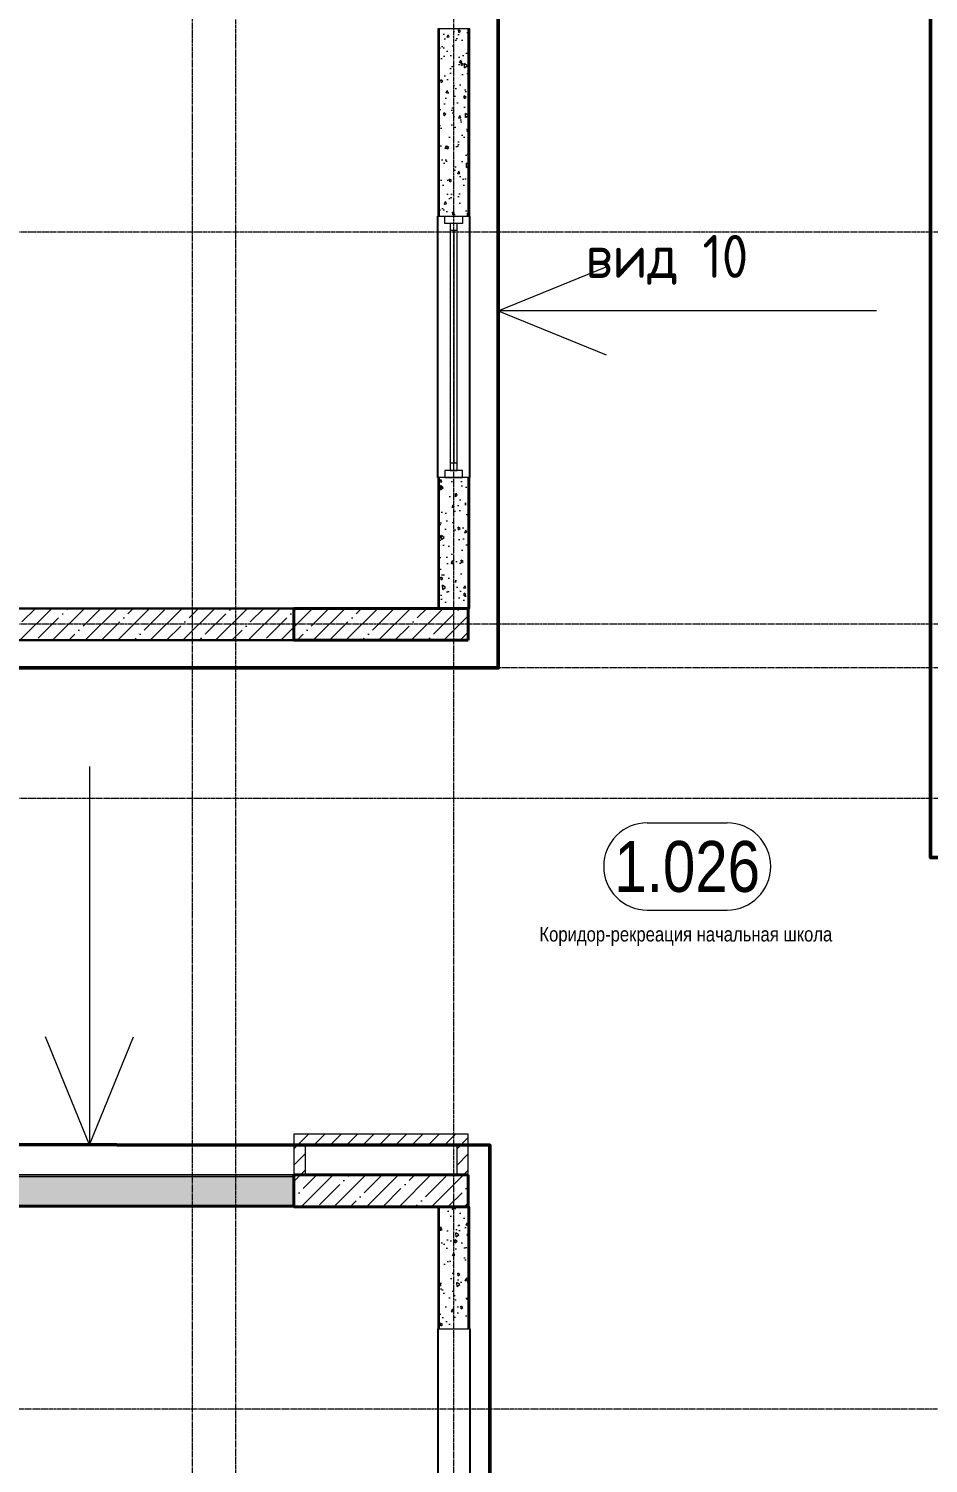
# Model space of a CAD drawing. Header units: millimetres. Extents: x -24360 to 609566, y -391049 to 148426.
# Drawn here: x 198903 to 205097, y 6879 to 16754 of the extents above; entities that cross this region are included whole.
import ezdxf
from ezdxf.enums import TextEntityAlignment as Align

# ---------------------------------------------------------------- set-up
doc = ezdxf.new("R2010")
doc.units = ezdxf.units.MM
doc.linetypes.add('CENTER2', pattern=[28.575, 19.05, -3.175, 3.175, -3.175])
doc.linetypes.add('HIDDEN2', pattern=[4.7625, 3.175, -1.5875])
doc.layers.get('Defpoints').update_dxf_attribs({"color": 140})
for name, color, linetype, lineweight in [('АР_Area', 5, 'Continuous', 5), ('АР_Колонны', 70, 'Continuous', 30), ('АР_Окна', 4, 'Continuous', 5), ('АР_Стены ЖБ', 7, 'Continuous', 30), ('АР_Стены ПЕНОблок', 52, 'Continuous', 20), ('АР_Тонкая', 254, 'Continuous', 5), ('АР_Штриховка', 8, 'Continuous', 0), ('Основные линии', 7, 'Continuous', 30), ('Размеры', 7, 'Continuous', 15)]:
    doc.layers.add(name, color=color, linetype=linetype, lineweight=lineweight)
for name, color, linetype, lineweight, true_color in [('АР_Оси_РД_100', 7, 'Continuous', 0, 0x525252), ('РД_Витраж_вн', 7, 'Continuous', 25, 0x148aff), ('РД_проем_инж перемыч_фахверк', 7, 'Continuous', 18, 0xff1f1f)]:
    doc.layers.add(name, color=color, linetype=linetype, lineweight=lineweight, true_color=true_color)
doc.layers.add('РД_Проем', color=230, linetype='Continuous', lineweight=0, plot=False)
doc.styles.add('style1', font='ARIALN.TTF')
doc.styles.add('СПДС', font='isocpeur.ttf', dxfattribs={"width": 0.9})
pattern_1 = [(45, (194029.4, -14045.81), (-112.2532, 112.2532), []), (45, (194141.65, -14045.81), (-112.2532, 112.2532), [198.4375, -39.6875, 0, -39.6875])]

# ---------------------------------------------------------------- blocks, each defined once
blk = doc.blocks.new('MOK-МаркаПом_овал_ареал')
for p, q in [((-2.75, 3), (2.75, 3)), ((-2.75, -3), (2.75, -3))]:
    blk.add_line(p, q)
for centre, radius, start, end in [((-2.75, 0), 3, 90, 270), ((2.75, 0), 3, 270, 90), ((-3.75, 0), 3.5, 0, 0.00095)]:
    blk.add_arc(centre, radius, start, end)
at = {"color": 0, "style": 'style1'}
blk.add_attdef('АР-ПОМЕЩЕНИЕ:НОМЕР', text='', height=3.5, dxfattribs=at).set_placement((0, 0), align=Align.MIDDLE)

msp = doc.modelspace()

# ---------------------------------------------------------------- hatches: boundary and pattern name
at = {"layer": 'АР_Штриховка', "linetype": 'Continuous', "lineweight": 0, "true_color": 0x000000}
h = msp.add_hatch(dxfattribs=at)
h.set_pattern_fill('AR-CONC', color=18, angle=-315, style=0)
h.set_pattern_definition([(95, (194029.4, -14045.81), (140.09465, 117.5534), [19.05, -209.55]), (40, (194029.4, -14045.81), (-160.0185, 110.1767), [15.24, -167.6406]), (145.45144, (194041.07, -14036.02), (-19.9238, 227.7301), [16.19, -178.0902]), (91.1842, (193993.48, -14009.9), (221.4102, 161.9534), [28.575, -314.325]), (141.6356, (194011.93, -13996.4), (-7.0866, 342.8268), [24.285, -267.1356]), (36.1842, (193993.48, -14009.9), (-7.0866, 342.8268), [22.86, -251.4597]), (66, (194020.42, -14000.91), (179.52, 34.89515), [19.05, -209.55]), (11, (194020.42, -14000.91), (-86.5399, 173.9412), [15.24, -167.64]), (116.45145, (194035.38, -13998), (92.9801, 208.8363), [16.19, -178.0899]), (82.5, (194029.4, -14045.81), (-57.60547, 61.97341), [0, -165.608, 0, -170.18, 0, -168.275]), (52.5, (194029.4, -14045.81), (-23.58973, 118.087), [0, -97.028, 0, -161.798, 0, -64.135]), (12.5, (193989.35, -14085.86), (99.92786, 91.8262), [0, -63.5, 0, -198.12, 0, -262.89]), (2.5, (193971.39, -14103.82), (86.7639, 122.7224), [0, -82.55, 0, -131.572, 0, -186.69])])
h.paths.add_polyline_path([(201929.4, 16754.189), (201729.4, 16754.189), (201729.4, 15464.189), (201929.4, 15464.189)], flags=0)
h.paths.add_polyline_path([(201929.4, 13664.189), (201729.4, 13664.189), (201729.4, 12764.189), (201929.4, 12764.189)], flags=0)
at = {"layer": 'АР_Штриховка', "linetype": 'Continuous', "lineweight": 5, "true_color": 0x000000}
h = msp.add_hatch(dxfattribs=at)
h.set_pattern_fill('ANSI35', color=18, scale=25, style=0)
h.set_pattern_definition([(45, (194029.4, -14045.81), (-112.2532, 112.2532), []), (45, (194141.65, -14045.81), (-112.2532, 112.2532), [198.4375, -39.6875, 0, -39.6875])])
h.paths.add_polyline_path([(194149.399, 12764.184), (194149.4, 12544.184), (200729.4, 12544.189), (200729.399, 12764.189)], flags=0)
h = msp.add_hatch(dxfattribs=at)
h.set_pattern_fill('ANSI35', color=18, scale=25, style=0)
h.set_pattern_definition(pattern_1)
h.paths.add_polyline_path([(201929.4, 12544.189), (201929.4, 12764.189), (200729.4, 12764.189), (200729.4, 12544.189)], flags=0)
at = {"layer": 'АР_Штриховка', "linetype": 'Continuous', "lineweight": 0, "ltscale": 0.5, "true_color": 0x000000}
h = msp.add_hatch(dxfattribs=at)
h.set_pattern_fill('ANSI31', color=18, scale=25, angle=-360, style=0)
h.set_pattern_definition([(45, (194029.4, -14045.81), (-56.1266, 56.1266), [])])
h.paths.add_polyline_path([(200809.4, 9064.189), (200729.4, 9144.189), (200729.4, 8864.189), (200809.4, 8864.189)], flags=0)
h = msp.add_hatch(dxfattribs=at)
h.set_pattern_fill('ANSI31', color=18, scale=25, style=0)
h.set_pattern_definition([(45, (194029.4, -14045.81), (-56.1266, 56.1266), [])])
h.paths.add_polyline_path([(201849.962, 9064.189), (201929.962, 9144.189), (200729.4, 9144.189), (200809.4, 9064.189)], flags=0)
h = msp.add_hatch(dxfattribs=at)
h.set_pattern_fill('ANSI31', color=18, scale=25, style=0)
h.set_pattern_definition([(45, (194029.4, -14045.81), (-56.1266, 56.1266), [])])
h.paths.add_polyline_path([(201849.962, 8864.189), (201929.962, 8864.189), (201929.962, 9144.189), (201849.962, 9064.189)], flags=0)
at = {"layer": 'АР_Штриховка', "linetype": 'Continuous', "lineweight": 0, "true_color": 0x000000}
h = msp.add_hatch(dxfattribs=at)
h.set_pattern_fill('AR-CONC', color=18, angle=45, style=0)
h.set_pattern_definition([(95, (194029.4, -14045.81), (140.09465, 117.5534), [19.05, -209.55]), (40, (194029.4, -14045.81), (-160.0185, 110.1767), [15.24, -167.6406]), (145.45144, (194041.07, -14036.02), (-19.9238, 227.7301), [16.19, -178.0902]), (91.1842, (193993.48, -14009.9), (221.4102, 161.9534), [28.575, -314.325]), (141.6356, (194011.93, -13996.4), (-7.0866, 342.8268), [24.285, -267.1356]), (36.1842, (193993.48, -14009.9), (-7.0866, 342.8268), [22.86, -251.4597]), (66, (194020.42, -14000.91), (179.52, 34.89515), [19.05, -209.55]), (11, (194020.42, -14000.91), (-86.54, 173.9412), [15.24, -167.64]), (116.45144, (194035.38, -13998), (92.98, 208.8363), [16.19, -178.09]), (82.5, (194029.4, -14045.81), (-57.60547, 61.97341), [0, -165.608, 0, -170.18, 0, -168.275]), (52.5, (194029.4, -14045.81), (-23.58973, 118.087), [0, -97.028, 0, -161.798, 0, -64.135]), (12.5, (193989.35, -14085.86), (99.92786, 91.8262), [0, -63.5, 0, -198.12, 0, -262.89]), (2.5, (193971.39, -14103.82), (86.7639, 122.7224), [0, -82.55, 0, -131.572, 0, -186.69])])
h.paths.add_polyline_path([(194149.4, 8854.189), (194149.4, 8654.189), (200729.4, 8654.189), (200729.4, 8854.189)], flags=0)
at = {"layer": 'АР_Штриховка', "linetype": 'Continuous', "lineweight": 5, "true_color": 0x000000}
h = msp.add_hatch(dxfattribs=at)
h.set_pattern_fill('ANSI35', color=18, scale=25, style=0)
h.set_pattern_definition(pattern_1)
h.paths.add_polyline_path([(201929.4, 8644.189), (201929.4, 8864.189), (200729.4, 8864.189), (200729.4, 8644.189)], flags=0)
at = {"layer": 'АР_Штриховка', "linetype": 'Continuous', "lineweight": 0, "true_color": 0x000000}
h = msp.add_hatch(dxfattribs=at)
h.set_pattern_fill('AR-CONC', color=18, angle=45, style=0)
h.set_pattern_definition([(95, (194029.4, -14045.81), (140.09465, 117.5534), [19.05, -209.55]), (40, (194029.4, -14045.81), (-160.0185, 110.1767), [15.24, -167.6406]), (145.45144, (194041.07, -14036.02), (-19.9238, 227.7301), [16.19, -178.0902]), (91.1842, (193993.48, -14009.9), (221.4102, 161.9534), [28.575, -314.325]), (141.6356, (194011.93, -13996.4), (-7.0866, 342.8268), [24.285, -267.1356]), (36.1842, (193993.48, -14009.9), (-7.0866, 342.8268), [22.86, -251.4597]), (66, (194020.42, -14000.91), (179.52, 34.89515), [19.05, -209.55]), (11, (194020.42, -14000.91), (-86.5399, 173.9412), [15.24, -167.64]), (116.45145, (194035.38, -13998), (92.98, 208.8363), [16.19, -178.09]), (82.5, (194029.4, -14045.81), (-57.60547, 61.97341), [0, -165.608, 0, -170.18, 0, -168.275]), (52.5, (194029.4, -14045.81), (-23.58973, 118.087), [0, -97.028, 0, -161.798, 0, -64.135]), (12.5, (193989.35, -14085.86), (99.92786, 91.8262), [0, -63.5, 0, -198.12, 0, -262.89]), (2.5, (193971.39, -14103.82), (86.7639, 122.7224), [0, -82.55, 0, -131.572, 0, -186.69])])
h.paths.add_polyline_path([(201729.4, 7804.189), (201929.4, 7804.189), (201929.4, 8644.189), (201729.4, 8644.189)], flags=0)

# ---------------------------------------------------------------- linework, layer by layer
at = {"color": 1, "lineweight": 50}
msp.add_lwpolyline([(206042.4, -275.811), (202078.4, -275.811), (202078.4, 9068.189), (202078.4, 9068.189), (194369.596, 9075.338), (194369.596, 12354.189), (202136.4, 12354.189), (202136.4, 24447.189), (205929.4, 24447.189), (205935.661, 19894.309), (205113.4, 19894.309), (205113.4, 18084.189), (205113.4, 11048.189), (214583.4, 11048.189), (214549.4, 12020.189), (220516.4, 12020.189), (220516.4, 11607.189), (221261.4, 11607.189), (221261.4, 8031.189), (220463.4, 8031.189), (220463.4, 7654.189), (205935.4, 7654.189), (205935.4, -275.811)], dxfattribs=at)
at = {"layer": 'АР_Колонны', "color": 18, "linetype": 'HIDDEN2', "lineweight": 25, "true_color": 0x000000}
for p, q in [((200729.4, 12764.189), (201929.4, 12764.189)), ((200729.4, 12544.189), (200729.4, 12764.189)), ((201929.4, 12764.189), (201929.4, 12544.189)), ((201929.4, 12544.189), (200729.4, 12544.189)), ((200729.4, 8864.189), (201929.4, 8864.189)), ((200729.4, 8644.189), (200729.4, 8864.189)), ((201929.4, 8864.189), (201929.4, 8644.189)), ((201929.4, 8644.189), (200729.4, 8644.189))]:
    msp.add_line(p, q, dxfattribs=at)
at = {"layer": 'АР_Колонны', "color": 18, "linetype": 'Continuous', "lineweight": 30, "true_color": 0x000000}
for p, q in [((200729.4, 12764.189), (200729.4, 12544.189)), ((201929.4, 12764.189), (200729.4, 12764.189)), ((201929.4, 12544.189), (201929.4, 12764.189)), ((200729.4, 12544.189), (201929.4, 12544.189)), ((200729.4, 8864.189), (200729.4, 8644.189)), ((201929.4, 8864.189), (200729.4, 8864.189)), ((201929.4, 8644.189), (201929.4, 8864.189)), ((200729.4, 8644.189), (201929.4, 8644.189))]:
    msp.add_line(p, q, dxfattribs=at)
at = {"layer": 'АР_Окна', "color": 18, "linetype": 'Continuous', "lineweight": 5, "true_color": 0x000000}
for p, q in [((201719.4, 15464.189), (201719.4, 13664.189)), ((201939.4, 15464.189), (201939.4, 13664.189)), ((201854.4, 15364.189), (201804.4, 15364.189)), ((201829.4, 15364.189), (201829.4, 13764.189)), ((201854.4, 13764.189), (201804.4, 13764.189))]:
    msp.add_line(p, q, dxfattribs=at)
for points in [[(201769.4, 15414.189), (201769.4, 15464.189), (201889.4, 15464.189), (201889.4, 15414.189)], [(201854.4, 15414.189), (201804.4, 15414.189), (201804.4, 13714.189), (201854.4, 13714.189)], [(201769.4, 13714.189), (201769.4, 13664.189), (201889.4, 13664.189), (201889.4, 13714.189)]]:
    msp.add_lwpolyline(points, close=True, dxfattribs=at)
at = {"layer": 'АР_Оси_РД_100', "linetype": 'CENTER2'}
for p, q in [((223584.4, 15354.189), (188074.442, 15354.189)), ((188074.442, 7254.189), (223584.4, 7254.189))]:
    msp.add_line(p, q, dxfattribs=at)
for points in [[(201829.4, -4259.177), (201829.4, 30354.189)], [(200029.4, 28854.189), (200029.4, -4298.736)], [(200329.4, -4300.007), (200329.4, 28854.189)], [(223584.4, 12654.189), (188574.442, 12654.189), (188074.442, 12804.189)], [(223584.4, 12354.189), (188574.442, 12354.189), (188074.442, 12204.189)], [(223584.4, 11454.189), (188074.442, 11454.189)]]:
    msp.add_lwpolyline(points, dxfattribs=at)
at = {"layer": 'АР_Стены ЖБ', "color": 18, "linetype": 'Continuous', "lineweight": 30, "true_color": 0x000000}
for p, q in [((200729.399, 12764.189), (194149.399, 12764.184)), ((200729.4, 12544.189), (200729.399, 12764.189)), ((194149.4, 12544.184), (200729.4, 12544.189))]:
    msp.add_line(p, q, dxfattribs=at)
at = {"layer": 'АР_Стены ЖБ', "color": 18, "linetype": 'Continuous', "lineweight": 40, "true_color": 0x000000}
for p, q in [((201929.4, 12764.189), (200729.4, 12764.189)), ((200729.4, 12764.189), (200729.4, 12544.189)), ((201929.4, 12544.189), (201929.4, 12764.189)), ((200729.4, 12544.189), (201929.4, 12544.189)), ((201929.4, 8864.189), (200729.4, 8864.189)), ((200729.4, 8864.189), (200729.4, 8644.189)), ((201929.4, 8644.189), (201929.4, 8864.189)), ((200729.4, 8644.189), (201929.4, 8644.189))]:
    msp.add_line(p, q, dxfattribs=at)
at = {"layer": 'АР_Стены ПЕНОблок', "color": 18, "linetype": 'Continuous', "lineweight": 20, "true_color": 0x000000}
for p, q in [((201929.4, 16754.189), (201729.4, 16754.189)), ((201729.4, 16754.189), (201729.4, 15464.189)), ((201929.4, 15464.189), (201929.4, 16754.189)), ((201729.4, 15464.189), (201929.4, 15464.189)), ((201929.4, 13664.189), (201729.4, 13664.189)), ((201729.4, 13664.189), (201729.4, 12764.189)), ((201929.4, 12764.189), (201929.4, 13664.189)), ((201729.4, 12764.189), (201929.4, 12764.189)), ((200729.4, 9144.189), (200729.4, 8864.189)), ((201929.962, 9144.189), (200729.4, 9144.189)), ((201929.962, 8864.189), (201929.962, 9144.189)), ((200809.4, 8864.189), (200809.4, 9064.189)), ((200809.4, 9064.189), (201849.962, 9064.189)), ((201849.962, 9064.189), (201849.962, 8864.189)), ((200729.4, 8854.189), (194149.4, 8854.189)), ((200729.4, 8864.189), (200809.4, 8864.189)), ((200729.4, 8654.189), (200729.4, 8854.189)), ((201849.962, 8864.189), (201929.962, 8864.189)), ((194149.4, 8654.189), (200729.4, 8654.189)), ((201929.4, 8644.189), (201729.4, 8644.189)), ((201729.4, 8644.189), (201729.4, 7804.189)), ((201929.4, 7804.189), (201929.4, 8644.189)), ((201729.4, 7804.189), (201929.4, 7804.189))]:
    msp.add_line(p, q, dxfattribs=at)
at = {"layer": 'АР_Тонкая', "color": 18, "linetype": 'Continuous', "lineweight": 0, "true_color": 0x000000}
for p, q in [((201729.4, 16754.189), (201719.4, 16754.189)), ((201719.4, 16754.189), (201719.4, 15464.189)), ((201729.4, 15464.189), (201729.4, 16754.189)), ((201939.4, 16754.189), (201929.4, 16754.189)), ((201929.4, 16754.189), (201929.4, 15464.189)), ((201939.4, 15464.189), (201939.4, 16754.189)), ((201719.4, 15464.189), (201729.4, 15464.189)), ((201929.4, 15464.189), (201939.4, 15464.189)), ((201729.4, 13664.189), (201719.4, 13664.189)), ((201719.4, 13664.189), (201719.4, 12764.189)), ((201729.4, 12764.189), (201729.4, 13664.189)), ((201939.4, 13664.189), (201929.4, 13664.189)), ((201929.4, 13664.189), (201929.4, 12764.189)), ((201939.4, 12764.189), (201939.4, 13664.189)), ((201719.4, 12764.189), (201729.4, 12764.189)), ((201929.4, 12764.189), (201939.4, 12764.189)), ((200729.4, 8864.189), (194149.4, 8864.189)), ((194149.4, 8854.189), (200729.4, 8854.189)), ((200729.4, 8854.189), (200729.4, 8864.189)), ((200729.4, 8654.189), (194149.4, 8654.189)), ((194149.4, 8644.189), (200729.4, 8644.189)), ((200729.4, 8644.189), (200729.4, 8654.189)), ((201729.4, 8644.189), (201719.4, 8644.189)), ((201719.4, 8644.189), (201719.4, 7804.189)), ((201729.4, 7804.189), (201729.4, 8644.189)), ((201939.4, 8644.189), (201929.4, 8644.189)), ((201929.4, 8644.189), (201929.4, 7804.189)), ((201939.4, 7804.189), (201939.4, 8644.189)), ((201719.4, 7804.189), (201729.4, 7804.189)), ((201929.4, 7804.189), (201939.4, 7804.189))]:
    msp.add_line(p, q, dxfattribs=at)
at = {"layer": 'Размеры'}
for points in [[(202136.4, 14811.68), (202879.573, 15114.955)], [(204740.488, 14811.68), (202136.4, 14811.68)], [(202136.4, 14811.68), (202879.573, 14508.405)], [(199322.173, 11675.745), (199322.173, 9071.656)], [(199322.173, 9071.656), (199018.898, 9814.829)], [(199322.173, 9071.656), (199625.448, 9814.829)]]:
    msp.add_lwpolyline(points, dxfattribs=at)
at = {"layer": 'РД_Витраж_вн', "color": 18, "linetype": 'Continuous', "lineweight": 25, "true_color": 0x000000}
for p, q in [((201719.4, 13664.189), (201719.4, 15464.189)), ((201939.4, 13664.189), (201939.4, 15464.189)), ((201719.4, 7804.189), (201719.4, 4904.189)), ((201939.4, 7804.189), (201939.4, 4904.189))]:
    msp.add_line(p, q, dxfattribs=at)
at = {"layer": 'РД_Проем', "color": 18, "linetype": 'Continuous', "lineweight": 0, "true_color": 0x000000}
for p, q in [((201719.4, 13664.189), (201719.4, 15464.189)), ((201939.4, 13664.189), (201939.4, 15464.189)), ((201719.4, 7804.189), (201719.4, 4904.189)), ((201939.4, 7804.189), (201939.4, 4904.189))]:
    msp.add_line(p, q, dxfattribs=at)
at = {"layer": 'РД_проем_инж перемыч_фахверк', "color": 18, "linetype": 'Continuous', "lineweight": 18, "true_color": 0x000000}
for p, q in [((201719.4, 15464.178), (201719.4, 13664.178)), ((201939.4, 15464.178), (201939.4, 13664.178)), ((201719.4, 7804.189), (201719.4, 4904.189)), ((201939.4, 7804.189), (201939.4, 4904.189))]:
    msp.add_line(p, q, dxfattribs=at)

# ---------------------------------------------------------------- block references
at = {"layer": 'АР_Area', "color": 18, "linetype": 'Continuous', "lineweight": 5, "true_color": 0x000000}
ref = msp.add_blockref('MOK-МаркаПом_овал_ареал', (203437.097, 10987.628), dxfattribs=dict(at, xscale=100, yscale=100, zscale=100))
ref.add_attrib('АР-ПОМЕЩЕНИЕ:НОМЕР', '1.026', dxfattribs={"layer": '0', "color": 0, "height": 350, "style": 'style1'}).set_placement((203437.097, 10987.628), align=Align.MIDDLE)
ref.add_attrib('АР-ПОМЕЩЕНИЕ:НАИМЕНОВАНИЕ', 'Коридор-рекреация начальная школа', dxfattribs={"layer": 'Defpoints', "color": 2, "height": 100, "style": 'style1'}).set_placement((203427.681, 10506.235), align=Align.MIDDLE)

# ---------------------------------------------------------------- texts
at = {"layer": 'Основные линии', "insert": (202737.256, 15334.333), "char_height": 295.2401, "attachment_point": 1, "style": 'СПДС'}
msp.add_mtext_dynamic_manual_height_columns('вид 10', width=1990.98948, gutter_width=991.045, heights=[0], dxfattribs=at)

doc.saveas('drawing.dxf')
